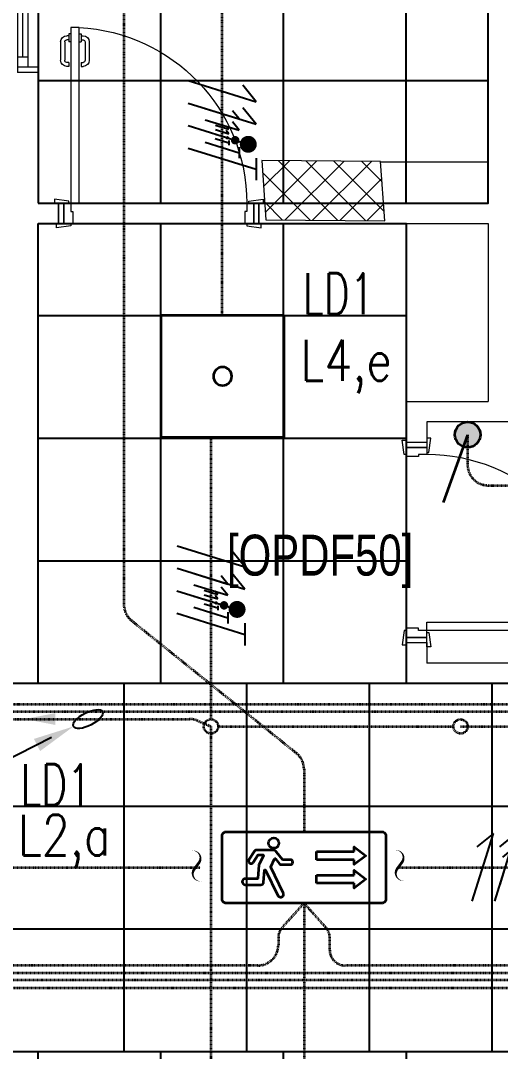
# Model space of a CAD drawing. Extents: x -12260 to 57327, y -29287 to 19916.
# Drawn here: x 32991 to 35336, y -2710 to 2333 of the extents above; entities that cross this region are included whole.
import ezdxf
from ezdxf import colors
from ezdxf.entities.mleader import LeaderData, LeaderLine
from ezdxf.enums import TextEntityAlignment as Align
from ezdxf.math import Vec2, Vec3

# ---------------------------------------------------------------- set-up
doc = ezdxf.new("R2010")
doc.units = 0
doc.header["$LTSCALE"] = 0.25
doc.linetypes.add('DASHDOT', pattern=[25.4, 12.7, -6.35, 0, -6.35])
for name, color, linetype, lineweight in [('01-First Floor$0$72_EGR_BASE_TEXT', 252, 'Continuous', 5), ('01-First Floor$0$Aluminum', 251, 'Continuous', 5), ('01-First Floor$0$C-HYDR-CTCH', 251, 'Continuous', 5), ('01-First Floor$0$Hatch', 252, 'Continuous', 5), ('01-First Floor$0$Walls', 251, 'Continuous', 5), ('01-First Floor$0$Wooden Joinery', 251, 'Continuous', 5), ('E-LITE-CIRC', 6, 'Continuous', 25), ('E-LITE-CIRC-NUMB', 6, 'Continuous', 25), ('E-LITE-CLNG', 150, 'Continuous', 35), ('E-LITE-CLNG-CNDT', 6, 'DASHDOT', 35), ('E-LITE-CLNG-CNDT @ 100', 6, 'DASHDOT', 35), ('E-LITE-CTRL', 6, 'Continuous', 25), ('E-LITE-EXIT-CLNG @ 100', 3, 'Continuous', 35), ('E-LITE-EXIT-CTRL', 6, 'Continuous', 25), ('E-LITE-EXIT-IDEN', 6, 'Continuous', 25), ('E-LITE-IDEN', 6, 'Continuous', 25), ('E-LITE-SWCH @ 100', 3, 'Continuous', 35), ('E-LITE-TEXT', 6, 'Continuous', 25), ('E-POWR-WIRE', 6, 'Continuous', 25), ('E-POWR-WIRE @ 100', 6, 'Continuous', 25), ('E-POWR-WIRE @ 20', 6, 'Continuous', 25), ('E-POWR-WIRE @ 50', 6, 'Continuous', 25)]:
    doc.layers.add(name, color=color, linetype=linetype, lineweight=lineweight)
doc.layers.add('01-First Floor$0$FALSE CEILING', color=251, linetype='Continuous')
doc.layers.add('E-LIGHTING CONDUIT', color=6, linetype='Continuous')
doc.styles.add('01-First Floor$0$X3G_ENTITY_9F38', font='swisscl.ttf', dxfattribs={"height": 0.2})
doc.styles.add('DC_Elc_Romans', font='elc_romans.shx', dxfattribs={"width": 0.7})
doc.styles.add('DC_SIMPLEX', font='SIMPLEX.shx', dxfattribs={"width": 0.7})

# ---------------------------------------------------------------- blocks, each defined once
blk = doc.blocks.new('01-First Floor$0$A$C72370EFE')
at = {"layer": '01-First Floor$0$Wooden Joinery'}
for p, q in [((-0.01, -0.04), (-0.02, -0.04)), ((-0.01, -0.03), (-0.01, -0.07)), ((0, -0.03), (-0.01, -0.03)), ((0.04, -0.03), (0.05, -0.03)), ((0.05, -0.03), (0.05, -0.07)), ((0.05, -0.04), (0.06, -0.04)), ((-0.05, -0.07), (-0.05, -0.16)), ((-0.03, -0.07), (-0.03, -0.16)), ((-0.01, -0.06), (-0.02, -0.06)), ((0, -0.07), (-0.01, -0.07)), ((0.04, -0.07), (0.05, -0.07)), ((0.05, -0.06), (0.06, -0.06)), ((0.07, -0.07), (0.07, -0.16)), ((0.09, -0.07), (0.09, -0.16)), ((-0.01, -0.17), (-0.02, -0.17)), ((-0.01, -0.19), (-0.02, -0.19)), ((-0.01, -0.17), (-0.01, -0.19)), ((0.05, -0.17), (0.06, -0.17)), ((0.05, -0.17), (0.05, -0.19)), ((0.05, -0.19), (0.06, -0.19))]:
    blk.add_line(p, q, dxfattribs=at)
for centre, radius, start, end in [((-0.02, -0.07), 0.03, 90, 180), ((0.06, -0.07), 0.03, 0, 90), ((-0.02, -0.07), 0.01, 90, 180), ((0.06, -0.07), 0.01, 0, 90), ((-0.02, -0.16), 0.03, 180, 270), ((-0.02, -0.16), 0.01, 180, 270), ((0.06, -0.16), 0.01, 270, 0), ((0.06, -0.16), 0.03, 270, 0)]:
    blk.add_arc(centre, radius, start, end, dxfattribs=at)
blk = doc.blocks.new('01-First Floor$0$A$C5DAD61B4')
at = {"layer": '01-First Floor$0$Wooden Joinery'}
for points in [[(80, 959.1), (80, 969.1), (10, 979.1), (10, 959.1)], [(940, 959.1), (940, 969.1), (1010, 979.1), (1010, 959.1)], [(70, 859.1), (70, 849.1), (0, 839.1), (0, 859.1)], [(120, 859.1), (120, 0), (80, 0), (80, 859.1)], [(950, 859.1), (950, 849.1), (1020, 839.1), (1020, 859.1)]]:
    blk.add_lwpolyline(points, close=True, dxfattribs=at)
for points in [[(45, 859.1), (45, 959.1), (20, 959.1), (20, 859.1), (45, 859.1)], [(45, 859.1), (80, 859.1), (80, 899.1), (90, 899.1), (90, 959.1), (45, 959.1), (45, 859.1)], [(975, 859.1), (940, 859.1), (940, 899.1), (930, 899.1), (930, 959.1), (975, 959.1), (975, 859.1)], [(975, 859.1), (975, 959.1), (1000, 959.1), (1000, 859.1), (975, 859.1)]]:
    blk.add_lwpolyline(points, dxfattribs=at)
blk.add_arc((80, 859.1), 860, 272.666, 0, dxfattribs=at)
at = {"layer": '01-First Floor$0$Wooden Joinery', "xscale": 999.9999999998854, "yscale": 999.9999999998854, "zscale": 999.9999999998854, "rotation": 180}
blk.add_blockref('01-First Floor$0$A$C72370EFE', (120, 0), dxfattribs=at)
blk = doc.blocks.new('01-First Floor$0$A$C37be4daf')
at = {"layer": '01-First Floor$0$Aluminum'}
for p, q in [((1416, 598.2), (216, 598.2)), ((241, 498.2), (241, 598.2)), ((291, 548.2), (291, 598.2)), ((291, 573.2), (1341, 573.2)), ((1341, 548.2), (1341, 598.2)), ((1391, 498.2), (1391, 598.2)), ((1391, 548.2), (241, 548.2)), ((1416, 498.2), (216, 498.2))]:
    blk.add_line(p, q, dxfattribs=at)
at = {"layer": '01-First Floor$0$Walls'}
for p, q in [((216, 498.2), (216, 598.2)), ((1416, 498.2), (1416, 598.2))]:
    blk.add_line(p, q, dxfattribs=at)
blk = doc.blocks.new('01-First Floor')
at = {"layer": '01-First Floor$0$Hatch'}
h = blk.add_hatch(dxfattribs=at)
h.set_pattern_fill('ANSI37', color=256, scale=30)
h.set_pattern_definition([(45, (-1823.345, -13062.25), (-67.35192, 67.35192), []), (135, (-1823.345, -13062.25), (-67.35192, -67.35192), [])])
h.paths.add_polyline_path([(49129.3, 8855.6), (48525.4, 8847.5), (48529.3, 8559.1), (49133.2, 8567.2)])
h.paths.add_polyline_path([(41968.6, 8847.9), (41385, 8842.5), (41365.1, 8551.1), (41948.6, 8556.5)])
h.paths.add_polyline_path([(27591.6, 8840.5), (26992.5, 8836.4), (26986.8, 8543.4), (27585.9, 8547.5)])
h.paths.add_polyline_path([(34776.8, 8842.7), (34175.6, 8835.2), (34167.4, 8549.5), (34768.6, 8557)])
h.paths.add_polyline_path([(20372.4, 8849.8), (19765.9, 8827.9), (19780.4, 8535.4), (20386.9, 8557.2)])
h.paths.add_polyline_path([(13635.8, 8839.4), (12413.8, 8863.3), (12407.4, 8567.2), (13629.3, 8543.3)])
h.paths.add_polyline_path([(13649.8, 1639.3), (12434.8, 1623.6), (12421.4, 1331.2), (13636.4, 1346.9)])
h.paths.add_polyline_path([(13623.8, -5553.9), (12420.7, -5569.8), (12415, -5862.9), (13618.1, -5846.9)])
h.paths.add_polyline_path([(13642.3, -12752.6), (12445.6, -12764), (12448.4, -13058.5), (13645.1, -13047)])
h.paths.add_polyline_path([(6007.3, -12750.5), (5403.7, -12754.2), (5414.4, -13039.6), (6017.9, -13035.9)])
h.paths.add_polyline_path([(5991.8, -5552.5), (5395, -5550.9), (5394.9, -5852.1), (5991.7, -5853.6)])
h.paths.add_polyline_path([(6001.7, 1637.1), (5382.4, 1638.3), (5371.8, 1335.4), (5991.1, 1334.1)])
h.paths.add_polyline_path([(5978.4, 8816.5), (5377.7, 8830.9), (5374.1, 8541.3), (5974.8, 8526.8)])
h.paths.add_polyline_path([(-1220.7, 8814.6), (-1823.3, 8837.3), (-1821.5, 8549), (-1218.8, 8526.3)])
h.paths.add_polyline_path([(-1213, -5563.7), (-1815, -5570.7), (-1811.6, -5862.3), (-1209.6, -5855.3)])
h.paths.add_polyline_path([(-1195.5, -12758.3), (-1793.9, -12759.3), (-1789, -13060), (-1190.6, -13059)])
h.paths.add_polyline_path([(20391.2, -12745), (19785.5, -12758), (19791.3, -13059.2), (20396.9, -13046.2)])
h.paths.add_polyline_path([(20384.7, -5552.6), (19790.3, -5570.1), (19792.4, -5866.7), (20386.8, -5849.1)])
h.paths.add_polyline_path([(20376, 1655.5), (19777, 1647.8), (19781.1, 1347.6), (20380, 1355.3)])
h.paths.add_polyline_path([(27576.3, 1640.2), (26974.4, 1644.9), (26978.6, 1352.8), (27580.6, 1348.1)])
h.paths.add_polyline_path([(27580.1, -5542.5), (26976.2, -5560), (26989.7, -5860.1), (27589.8, -5839.1)])
h.paths.add_polyline_path([(27596.2, -12758.5), (26992.3, -12751.9), (26990, -13037.6), (27593.8, -13044.2)])
h.paths.add_polyline_path([(34794.7, -12748), (34197.4, -12762.6), (34206.4, -13062.3), (34803.7, -13047.7)])
h.paths.add_polyline_path([(34787.4, -5559.7), (34186.1, -5557.7), (34187.2, -5855), (34788.5, -5856.9)])
h.paths.add_polyline_path([(34750.9, 1644.2), (34170.1, 1648.9), (34189.8, 1359), (34770.6, 1354.3)])
h.paths.add_polyline_path([(41954.3, 1643.4), (41356.7, 1657.2), (41358.7, 1365.3), (41956.3, 1351.5)])
h.paths.add_polyline_path([(41955.3, -5555.1), (41386.9, -5562.7), (41388.7, -5856.9), (41957.1, -5849.3)])
h.paths.add_polyline_path([(41992.3, -12752.3), (41387.1, -12754.9), (41388.4, -13059.5), (41993.7, -13056.8)])
h.paths.add_polyline_path([(49166.6, -12752.8), (48578.6, -12736.7), (48565.4, -13043.9), (49153.3, -13060)])
h.paths.add_polyline_path([(49150.8, -5553.4), (48547.6, -5552.3), (48545.6, -5848.8), (49148.8, -5849.9)])
at = {"layer": '01-First Floor$0$C-HYDR-CTCH', "elevation": 0, "flags": 128}
blk.add_lwpolyline([(34170.1, 1648.9), (34189.8, 1359), (34770.6, 1354.3), (34750.9, 1644.2), (34170.1, 1648.9)], dxfattribs=at)
at = {"layer": '01-First Floor$0$FALSE CEILING', "linetype": 'Continuous'}
for p, q in [((33676, 1440), (33676, 8610)), ((34276, 1440), (34276, 8610)), ((34876, 1440), (34876, 8610)), ((33076, 2040), (35276, 2040)), ((33676, -910), (33676, 1340)), ((34276, -910), (34276, 1340)), ((33076, 890), (34876, 890)), ((33076, 290), (34876, 290)), ((33076, -310), (34876, -310)), ((33496.4, -2710), (33496.4, -910)), ((34096.4, -2710), (34096.4, -910)), ((34696.4, -2710), (34696.4, -910)), ((35296.4, -2710), (35296.4, -910)), ((8296.4, -1510), (48976, -1510)), ((8296.4, -2110), (48976, -2110)), ((33676, -12830), (33676, -2710)), ((34274.3, -12760.7, 0), (34276, -2710))]:
    blk.add_line(p, q, dxfattribs=at)
at = {"layer": '01-First Floor$0$FALSE CEILING'}
for points in [[(33076, 1440), (35276, 1440), (35276, 8610), (33076, 8610)], [(33076, 1340), (34876, 1340), (34876, -910), (33076, -910)]]:
    blk.add_lwpolyline(points, close=True, dxfattribs=at)
for points in [[(48976, -910), (8296.4, -910), (8296.4, -2710), (48976, -2710), (48976, -910)], [(34199.4, -12830), (33076, -12830), (33076, -2710), (34876, -2710), (34876, -12830), (34797.1, -12830)]]:
    blk.add_lwpolyline(points, dxfattribs=at)
at = {"layer": '01-First Floor$0$Walls'}
for p, q in [((33076, 3920), (33076, 1440)), ((35276, 3920), (35276, 1440)), ((33176, 1440), (33076, 1440)), ((33176, 1440), (33176, 1340)), ((34156, 1440), (34156, 1340)), ((34184.3, 1440), (34156, 1440)), ((34764.8, 1440), (35276, 1440)), ((33076, 1340), (33076, -910)), ((33176, 1340), (33076, 1340)), ((34156, 1340), (35276, 1340)), ((35276, 1340), (35276, 470)), ((34876, 470), (34876, 270)), ((34876, 470), (35276, 470)), ((34976, 370), (34976, 270)), ((35376, 370), (34976, 370)), ((34876, 270), (34976, 270)), ((34876, -710), (34976, -710)), ((34876, -710), (34876, -910)), ((34976, -710), (34976, -810)), ((39376, -810), (34976, -810)), ((33076, -910), (25776, -910)), ((34876, -910), (42876, -910)), ((25776, -2710), (33076, -2710)), ((33076, -2710), (33076, -4521.8))]:
    blk.add_line(p, q, dxfattribs=at)
at = {"layer": '01-First Floor$0$Wooden Joinery'}
for p, q in [((35276, 1640), (34751.2, 1640)), ((34876, 1340), (34876, 470))]:
    blk.add_line(p, q, dxfattribs=at)
at = {"rotation": 90}
blk.add_blockref('01-First Floor$0$A$C37be4daf', (33574.2, 1864), dxfattribs=at)
at = {"layer": '01-First Floor$0$Wooden Joinery', "xscale": -1, "rotation": 180}
blk.add_blockref('01-First Floor$0$A$C5DAD61B4', (33156, 2299.1), dxfattribs=at)
at = {"layer": '01-First Floor$0$Wooden Joinery', "rotation": 90.00000000000001}
blk.add_blockref('01-First Floor$0$A$C5DAD61B4', (35835.1, -730), dxfattribs=at)
at = {"layer": '01-First Floor$0$72_EGR_BASE_TEXT', "insert": (34455, -182, 0), "char_height": 200, "attachment_point": 2, "style": '01-First Floor$0$X3G_ENTITY_9F38'}
blk.add_mtext('[OPDF50]', dxfattribs=at)
blk = doc.blocks.new('*U31')
at = {"color": 9}
for p, q in [((0.603, -1.375), (0.603, -0.975)), ((0.603, -0.975), (2.447, -0.975)), ((2.447, -1.375), (0.603, -1.375)), ((0.603, -2.521), (0.603, -2.121)), ((0.603, -2.121), (2.447, -2.121)), ((2.447, -2.521), (0.603, -2.521))]:
    blk.add_line(p, q, dxfattribs=at)
blk.add_lwpolyline([(3.8, -3.5), (-3.8, -3.5, -0.414214), (-4, -3.3), (-4, -0.2, -0.414214), (-3.8, 0), (3.8, 0, -0.414214), (4, -0.2), (4, -3.3, -0.414214)], format="xyb", close=True)
blk.add_lwpolyline([(-2.489, -1.509), (-2.259, -1.15, -0.255575), (-2.236, -1.137), (-2.012, -1.137, -0.558794), (-1.989, -1.176), (-2.2, -1.596, 0.100171), (-2.213, -1.642), (-2.257, -2.278, -0.394397), (-2.283, -2.303), (-2.874, -2.303, 1), (-2.874, -2.598), (-2.108, -2.598, 0.394397), (-1.975, -2.473), (-1.936, -1.897, -0.766279), (-1.885, -1.887), (-1.278, -3.118, 1), (-1.014, -2.988), (-1.63, -1.738, -0.235619), (-1.63, -1.714), (-1.437, -1.332, -0.5506), (-1.392, -1.327), (-1.206, -1.567, 0.231482), (-1.111, -1.613), (-0.667, -1.613, 1), (-0.667, -1.372), (-1.039, -1.372, -0.231482), (-1.06, -1.362), (-1.345, -0.996, 0.231482), (-1.547, -0.897), (-2.316, -0.897, 0.255575), (-2.418, -0.952), (-2.691, -1.379, 1)], format="xyb", close=True, dxfattribs=at)
for points in [[(2.447, -0.975), (2.447, -0.738), (3.021, -1.175), (2.447, -1.612), (2.447, -1.375)], [(2.447, -2.121), (2.447, -1.884), (3.021, -2.321), (2.447, -2.758), (2.447, -2.521)]]:
    blk.add_lwpolyline(points, dxfattribs=at)
blk.add_circle((-1.481, -0.557), 0.257, dxfattribs=at)
at = {"layer": 'E-LITE-EXIT-CTRL', "style": 'DC_SIMPLEX', "width": 0.7, "flags": 8}
blk.add_attdef('CONTROL', (4.5, -6), '', height=2, rotation=360, dxfattribs=at)
at = {"layer": 'E-LITE-EXIT-IDEN', "style": 'DC_SIMPLEX', "width": 0.7, "flags": 8}
blk.add_attdef('TYPE', (4.5, 0.5), '', height=2, rotation=360, dxfattribs=at)
blk = doc.blocks.new('CD-CUT')
at = {"linetype": 'Continuous'}
blk.add_lwpolyline([(-30.4, 100, 0, 1.75, 0), (-13.9, 97.3, 1.75, 17.5, -0.545095), (15.4, 21.1, 17.5, 17.5, 0), (-15.4, -21.1, 17.5, 1.75, 0.545095), (13.9, -97.3, 1.75, 0, 0), (30.4, -100, 0, 0, 0)], format="xyseb", dxfattribs=at)
blk = doc.blocks.new('*U38')
blk.add_hatch(color=256).paths.add_polyline_path([(0.625, 0.625, 1), (-0.625, 0.625, 1)])
blk.add_line((0, 0.625), (1.2, 3.947))
blk.add_circle((0, 0.625), 0.625)
at = {"layer": 'E-LITE-CTRL', "style": 'DC_SIMPLEX', "width": 0.7, "flags": 8}
blk.add_attdef('CONTROL', (-26.627, -10.116), '', height=2, rotation=360, dxfattribs=at)
at = {"layer": 'E-LITE-IDEN', "style": 'DC_SIMPLEX', "width": 0.7, "flags": 8}
blk.add_attdef('TYPE', text='', height=2, rotation=360, dxfattribs=at).set_placement((-31.991, -10.116), align=Align.RIGHT)
blk = doc.blocks.new('*U18')
blk.add_hatch(color=256).paths.add_polyline_path([(-0.287, 0), (0, -1.5), (0.287, 0)])
blk = doc.blocks.new('DC_Arrow-ArrowEllipse')
at = {"color": 0}
blk.add_ellipse((0, 0), major_axis=(0.4, 0), ratio=0.4, dxfattribs=at)
at = {"color": 0, "ltscale": 0.5}
blk.add_solid([(-1.4, 0.167), (-0.4, 0), (-1.4, -0.167)], dxfattribs=at)
blk = doc.blocks.new('*U25')
blk.add_lwpolyline([(-300, 300), (-300, -300), (300, -300), (300, 300)], close=True)
blk.add_circle((0, 0), 45)
at = {"layer": 'E-LITE-CIRC-NUMB', "style": 'DC_SIMPLEX', "width": 0.7, "flags": 8}
blk.add_attdef('CIRCUIT', text='', height=200, rotation=0, dxfattribs=at).set_placement((-473.9, 300), align=Align.RIGHT)
at = {"layer": 'E-LITE-CTRL', "style": 'DC_SIMPLEX', "width": 0.7, "flags": 8}
blk.add_attdef('CONTROL', (1118.9, -935), '', height=200, rotation=360, dxfattribs=at)
at = {"layer": 'E-LITE-IDEN', "style": 'DC_SIMPLEX', "width": 0.7, "flags": 8}
blk.add_attdef('TYPE', (460.4, 457.6), '', height=200, rotation=360, dxfattribs=at)
blk = doc.blocks.new('*U42')
for p, q in [((-2.719, -1.655), (-1.689, 1.665)), ((-1.689, 1.665), (-2.491, 1.006)), ((-1.617, -1.658), (-0.587, 1.663)), ((-0.587, 1.663), (-1.389, 1.004)), ((-0.515, -1.66), (0.515, 1.66)), ((0.587, -1.663), (1.617, 1.658)), ((1.078, 1.659), (2.157, 1.657))]:
    blk.add_line(p, q)
at = {"const_width": 0.414}
blk.add_lwpolyline([(0.19, 1.278, 1), (0.604, 1.277, 1)], format="xyb", close=True, dxfattribs=at)
blk = doc.blocks.new('*U554')
at = {"layer": 'E-POWR-WIRE @ 100', "xscale": 100, "yscale": 100, "zscale": 100}
blk.add_blockref('*U42', (35471, -1810, 0), dxfattribs=at)
at = {"layer": 'E-POWR-WIRE @ 20', "xscale": 20, "yscale": 20, "zscale": 20}
blk.add_blockref('*U42', (35471, -1810, 0), dxfattribs=at)
at = {"layer": 'E-POWR-WIRE @ 50', "xscale": 50, "yscale": 50, "zscale": 50}
blk.add_blockref('*U42', (35471, -1810, 0), dxfattribs=at)
blk = doc.blocks.new('*U43')
for p, q in [((-1.655, 2.719), (1.665, 1.689)), ((1.665, 1.689), (1.006, 2.491)), ((-1.658, 1.617), (1.663, 0.587)), ((1.663, 0.587), (1.004, 1.389)), ((-1.66, 0.515), (1.66, -0.515)), ((-1.663, -0.587), (1.658, -1.617)), ((1.659, -1.078), (1.657, -2.157))]:
    blk.add_line(p, q)
at = {"const_width": 0.414}
blk.add_lwpolyline([(1.278, -0.19, 1), (1.277, -0.604, 1)], format="xyb", close=True, dxfattribs=at)
blk = doc.blocks.new('*U579')
at = {"layer": 'E-POWR-WIRE @ 100', "xscale": 100, "yscale": 100, "zscale": 100}
blk.add_blockref('*U43', (33975.8, 1767.9), dxfattribs=at)
at = {"layer": 'E-POWR-WIRE @ 20', "xscale": 20, "yscale": 20, "zscale": 20}
blk.add_blockref('*U43', (33975.8, 1767.9), dxfattribs=at)
at = {"layer": 'E-POWR-WIRE @ 50', "xscale": 50, "yscale": 50, "zscale": 50}
blk.add_blockref('*U43', (33975.8, 1767.9), dxfattribs=at)
blk = doc.blocks.new('*U580')
at = {"layer": 'E-POWR-WIRE @ 100', "xscale": 100, "yscale": 100, "zscale": 100}
blk.add_blockref('*U43', (33921.1, -507.8), dxfattribs=at)
at = {"layer": 'E-POWR-WIRE @ 20', "xscale": 20, "yscale": 20, "zscale": 20}
blk.add_blockref('*U43', (33921.1, -507.8), dxfattribs=at)
at = {"layer": 'E-POWR-WIRE @ 50', "xscale": 50, "yscale": 50, "zscale": 50}
blk.add_blockref('*U43', (33921.1, -507.8), dxfattribs=at)

msp = doc.modelspace()

# ---------------------------------------------------------------- linework, layer by layer
at = {"layer": 'E-LITE-CLNG-CNDT', "color": 1}
msp.add_lwpolyline([(33675, 4137.3), (33595.4, 4137.3, 0.414214), (33495.4, 4037.3), (33495.4, -524.2, 0.227098), (33532.7, -602.1), (34338.9, -1250.8, -0.227098), (34376.2, -1328.7), (34376.2, -1635)], format="xyb", dxfattribs=at)
at = {"layer": 'E-LITE-CLNG-CNDT', "elevation": 0}
for points in [[(7774.3, 2768.9), (7774.3, -2298.4, 0.414214), (7874.3, -2398.4), (35801, -2398.4, -0.414214), (35876, -2473.4), (35876, -3210)], [(41875.9, -3100.1), (41875.9, -2437.2, 0.414214), (41800.9, -2362.2), (7910.6, -2362.2, -0.414214), (7810.6, -2262.2), (7810.6, 2768.9)], [(7846.9, 2768.9), (7846.9, -2225.9, 0.414214), (7946.9, -2325.9), (45600.9, -2325.9, -0.414214), (45675.9, -2400.9), (45675.9, -3100.1)], [(7992, 2768.9), (7992, -983.9, 0.414214), (8092, -1083.9), (33816.7, -1083.9, -0.102422), (33856.4, -1092.2), (33921.3, -1120.2)], [(8028.3, 2768.9), (8028.3, -947.7, 0.414214), (8128.3, -1047.7), (42673.7, -1047.7, 0.413345), (42773.7, -947.9), (42775.9, -209.9)], [(8064.6, 2768.9), (8064.6, -911.4, 0.414214), (8164.6, -1011.4), (36175.8, -1011.4, 0.414214), (36275.8, -911.4), (36275.8, -209.9)]]:
    msp.add_lwpolyline(points, format="xyb", dxfattribs=at)
at = {"layer": 'E-LITE-CLNG-CNDT'}
for points in [[(33976, 890), (33976, 2637.3)], [(33921.3, 290), (33921.3, -1085.2)], [(33956.3, -1120.2), (35106.6, -1120.2)]]:
    msp.add_lwpolyline(points, dxfattribs=at)
msp.add_lwpolyline([(35176, 307.5), (35176, 159.6, 0.414214), (35276, 59.6), (35975.8, 59.6)], format="xyb", dxfattribs=at)
at = {"layer": 'E-LITE-CLNG-CNDT', "elevation": 0}
for points in [[(33921.3, -1120.2), (33921.3, -4010)], [(35141.6, -1120.2), (44441, -1120.2)], [(32896.4, -1810), (33870, -1810)], [(34836.8, -1810), (35896.4, -1810)]]:
    msp.add_lwpolyline(points, dxfattribs=at)
at = {"layer": 'E-LITE-CLNG-CNDT', "color": 1, "elevation": 0}
for points in [[(34376.2, -1985), (34265.6, -2108.2, 0.161846), (34250.7, -2153.1), (34250.7, -2189.6, -0.414214), (34150.7, -2289.6), (24997, -2289.6, -0.414214), (24922, -2214.6), (24922, -2128.1, 0.161846), (24907.1, -2083.2), (24796.4, -1960)], [(34376.2, -1985), (34376.2, -5344, -0.414214), (34276.2, -5444), (34276, -5444)], [(37996.4, -1985), (37885.8, -2108.2, 0.161846), (37870.9, -2153.1), (37870.9, -2214.6, -0.414214), (37795.9, -2289.6), (34576.7, -2289.6, -0.414214), (34501.7, -2214.6), (34501.7, -2153.1, 0.161846), (34486.8, -2108.2), (34376.2, -1985)]]:
    msp.add_lwpolyline(points, format="xyb", dxfattribs=at)
at = {"layer": 'E-LITE-CLNG-CNDT'}
for centre in [(33921.3, -1120.2, 0), (35141.6, -1120.2, 0)]:
    msp.add_circle(centre, 35, dxfattribs=at)

# ---------------------------------------------------------------- block references
at = {"layer": 'E-LIGHTING CONDUIT', "xscale": 0.762, "yscale": 0.762, "zscale": 0.762}
for p in [(33851, -1802.7, 0), (34843.7, -1800.5, 0)]:
    msp.add_blockref('CD-CUT', p, dxfattribs=at)
at = {"layer": 'E-LITE-CLNG'}
ref = msp.add_blockref('*U25', (33977.9, 593), dxfattribs=dict(at, xscale=-1))
ref.add_attrib('TYPE', 'LD1', (34371.3, 897.5), dxfattribs={"layer": 'E-LITE-IDEN', "height": 200, "rotation": 0, "style": 'DC_SIMPLEX', "width": 0.7, "flags": 8})
ref = msp.add_blockref('*U25', (32596.4, -1810), dxfattribs=dict(at, xscale=-1))
ref.add_attrib('TYPE', 'LD1', (32989.9, -1505.5), dxfattribs={"layer": 'E-LITE-IDEN', "height": 200, "rotation": 0, "style": 'DC_SIMPLEX', "width": 0.7, "flags": 8})
at = {"layer": 'E-LITE-CLNG-CNDT'}
msp.add_blockref('01-First Floor', (0, 0), dxfattribs=at)
at = {"layer": 'E-LITE-CLNG-CNDT @ 100', "xscale": 100, "yscale": 100, "zscale": 100, "rotation": 269.9999999999999}
msp.add_blockref('*U18', (33159.6, -1083.9, 0), dxfattribs=at)
at = {"layer": 'E-LITE-EXIT-CLNG @ 100', "xscale": 100, "yscale": 100, "zscale": 100}
msp.add_blockref('*U31', (34376.2, -1635, 0), dxfattribs=at)
at = {"layer": 'E-LITE-SWCH @ 100', "xscale": 100, "yscale": 100, "zscale": 100, "rotation": 180}
msp.add_blockref('*U38', (35176, 370), dxfattribs=at)
at = {"layer": 'E-POWR-WIRE'}
for name in ['*U579', '*U580', '*U554']:
    msp.add_blockref(name, (0, 0), dxfattribs=at)

# ---------------------------------------------------------------- texts
at = {"layer": 'E-LITE-CIRC', "style": 'DC_SIMPLEX', "width": 0.8}
for s, p in [('L4,e', (34359, 571.3, 0)), ('L2,a', (32977.2, -1752, 0))]:
    msp.add_text(s, height=200, rotation=0, dxfattribs=at).set_placement(p)

# ---------------------------------------------------------------- leaders
at = {"layer": 'E-LITE-TEXT'}
ml = msp.add_multileader_mtext('Standard', dxfattribs=at)
ml.set_content('TO LP-F1/L04', color=256, style='DC_Elc_Romans')
ml.set_leader_properties(color=45)
ml.set_arrow_properties(name='DC_Arrow-ArrowEllipse')
ml.build(insert=Vec2(0, 0))
ml.multileader.update_dxf_attribs({"dogleg_length": 2, "arrow_head_size": 200, "scale": 100})
ctx = ml.context
ctx.base_point, ctx.scale, ctx.char_height, ctx.arrow_head_size, ctx.landing_gap_size, ctx.plane_origin = Vec3(30755.5, -1300), 100, 200, 200, 200, Vec3(25378.1, 1036.8)
ctx.text_align_type = 2
notes = []
notes.append((ctx, [(1, (1, 1, 0), (32895.5, -1300), (-1, 0), 200, [(0, [(33320.3, -1083.9)], 0, [])])]))
ctx.mtext.insert, ctx.mtext.alignment, ctx.mtext.flow_direction = Vec3(32495.5, -1166.6), 3, 5
for ctx, leaders in notes:
    for number, flags, end, landing, length, lines in leaders:
        leader = LeaderData()
        leader.index, (leader.has_last_leader_line, leader.has_dogleg_vector, leader.attachment_direction) = number, flags
        leader.last_leader_point, leader.dogleg_vector, leader.dogleg_length = Vec3(end), Vec3(landing), length
        for number, points, colour, breaks in lines:
            line = LeaderLine()
            line.index, line.vertices, line.color, line.breaks = number, Vec3.list(points), colors.encode_raw_color(colour), breaks
            leader.lines.append(line)
        ctx.leaders.append(leader)

doc.saveas('drawing.dxf')
